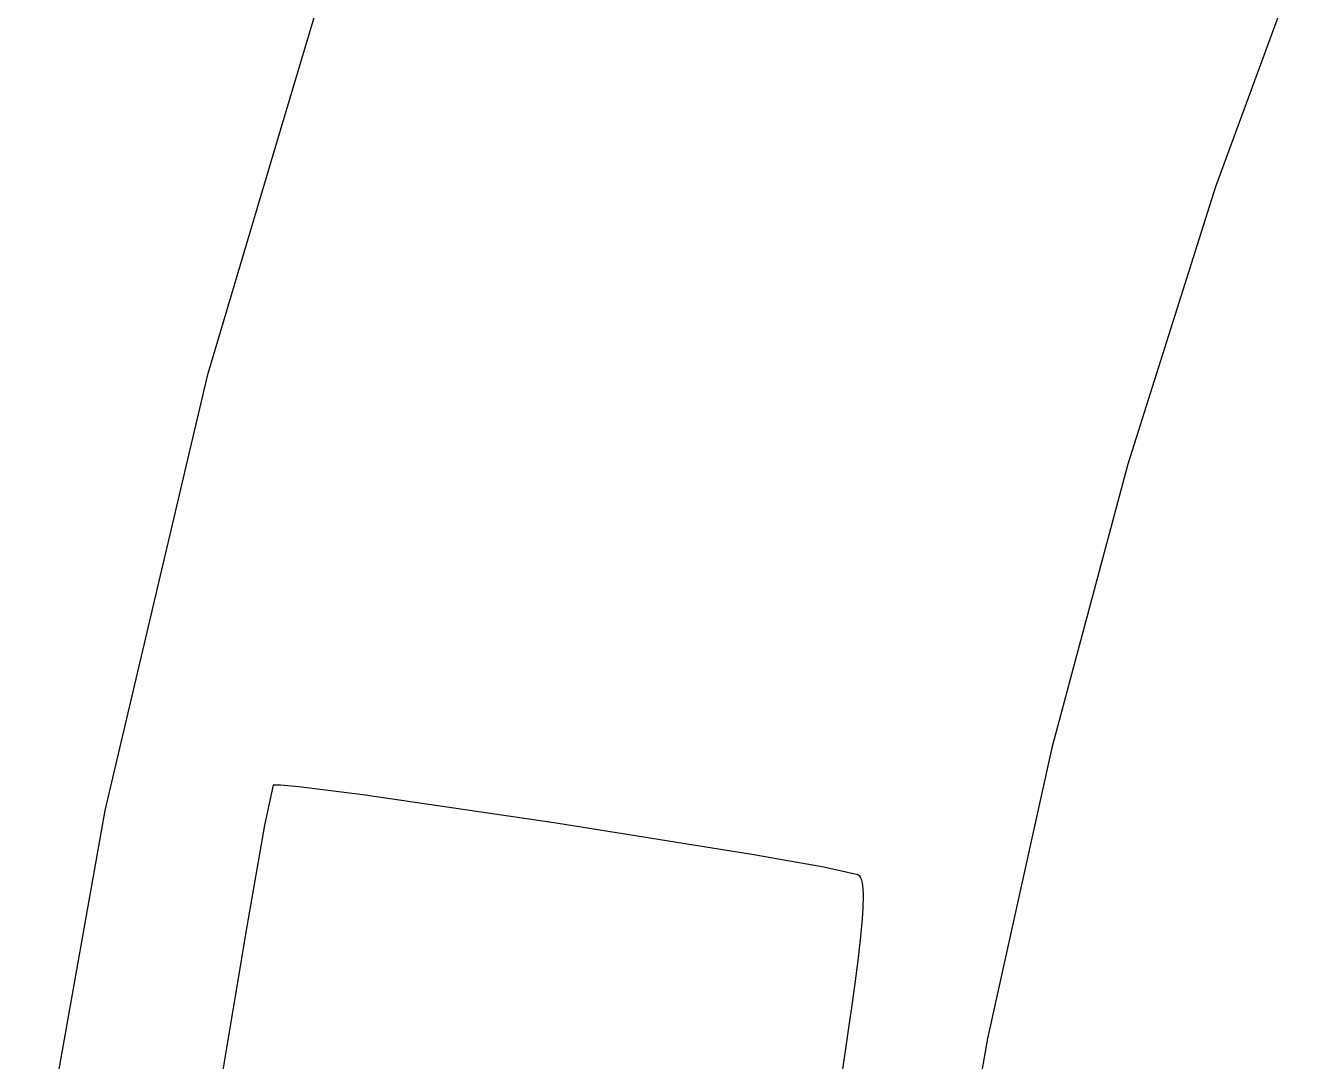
# Model space of a CAD drawing. Extents: x 70.3 to 133.4, y -81.7 to -32.
# Drawn here: x 71.044 to 71.995, y -63.773 to -63.009 of the extents above; entities that cross this region are included whole.
import ezdxf

# ---------------------------------------------------------------- set-up
doc = ezdxf.new("R2010")
doc.units = 0
doc.layers.add('BLACK', color=7, linetype='CONTINUOUS')

msp = doc.modelspace()

# ---------------------------------------------------------------- linework, layer by layer
at = {"layer": 'BLACK', "linetype": 'CONTINUOUS'}
for p, q in [((71.995357, -62.927061), (71.921839, -63.127458)), ((71.231711, -63.085805), (71.271099, -62.953469)), ((71.178081, -63.265989), (71.231711, -63.085805)), ((71.921839, -63.127458), (71.857078, -63.332202)), ((71.102272, -63.587735), (71.178081, -63.265989)), ((71.857078, -63.332202), (71.801006, -63.541626)), ((71.801006, -63.541626), (71.753557, -63.756064)), ((71.226248, -63.56917), (71.219951, -63.598619)), ((71.231711, -63.56905), (71.226248, -63.56917)), ((71.245346, -63.570311), (71.231711, -63.56905)), ((71.292589, -63.576281), (71.245346, -63.570311)), ((71.435128, -63.597125), (71.292589, -63.576281)), ((71.043752, -63.916861), (71.102272, -63.587735)), ((71.219951, -63.598619), (71.206766, -63.673345)), ((71.581106, -63.62054), (71.435128, -63.597125)), ((71.632647, -63.629724), (71.581106, -63.62054)), ((71.657764, -63.635365), (71.632647, -63.629724)), ((71.658645, -63.635859), (71.657764, -63.635365)), ((71.659429, -63.636647), (71.658645, -63.635859)), ((71.660114, -63.637764), (71.659429, -63.636647)), ((71.660695, -63.63924), (71.660114, -63.637764)), ((71.661168, -63.641107), (71.660695, -63.63924)), ((71.66153, -63.643398), (71.661168, -63.641107)), ((71.661777, -63.646144), (71.66153, -63.643398)), ((71.661905, -63.649378), (71.661777, -63.646144)), ((71.66191, -63.65313), (71.661905, -63.649378)), ((71.661148, -63.667823), (71.661634, -63.659928)), ((71.661634, -63.659928), (71.661788, -63.657434)), ((71.661788, -63.657434), (71.66191, -63.65313)), ((71.659956, -63.680798), (71.661148, -63.667823)), ((71.206766, -63.673345), (71.169506, -63.898212)), ((71.65818, -63.696617), (71.659956, -63.680798)), ((71.65579, -63.715534), (71.65818, -63.696617)), ((71.652886, -63.736849), (71.65579, -63.715534)), ((71.649045, -63.763684), (71.652755, -63.737804)), ((71.652755, -63.737804), (71.652886, -63.736849)), ((71.753557, -63.756064), (71.714665, -63.975851)), ((71.644629, -63.793428), (71.649045, -63.763684))]:
    msp.add_line(p, q, dxfattribs=at)

doc.saveas('drawing.dxf')
